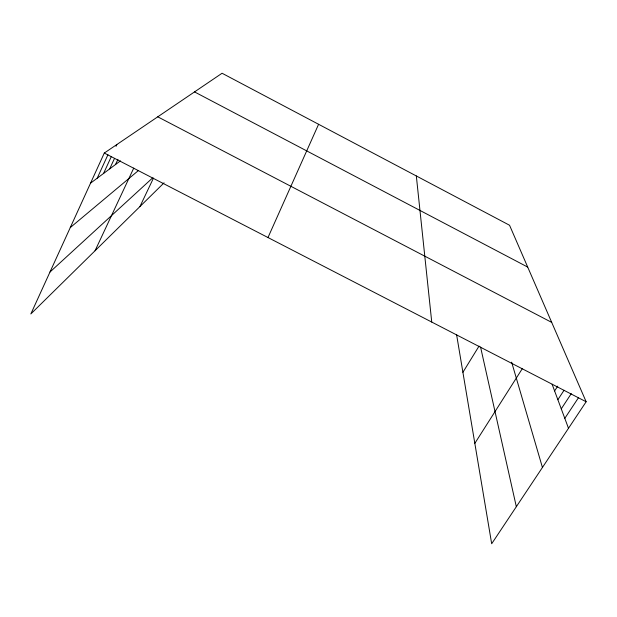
<?xml version="1.0" encoding="UTF-8"?>
<svg xmlns="http://www.w3.org/2000/svg" width="617" height="617" viewBox="0 0 617 617"><rect width="100%" height="100%" fill="white"/><g stroke="black" fill="none" stroke-linecap="round" stroke-linejoin="round"><path stroke-width="0.93" d="M267.986 237.537L318.596 124.287M456.557 334.46L491.68 543.754L586.15 401.76L509.549 225.251L222.066 73.246L104.296 153.047L30.85 313.937L164.06 182.825M97.208 178.197L107.929 154.774M103.571 173.439L111.214 156.803M116.042 146.291L116.844 144.54M109.679 168.888L114.423 158.584M115.526 164.523L117.932 159.317M95.041 250.764L133.742 168.109M139.912 206.602L153.502 178.051M462.904 372.313L479.047 346.098M474.828 443.361L522.298 368.673M554.598 390.939L557.722 386.149M557.868 399.708L564.046 390.276M561.262 408.847L571.265 393.646M564.802 418.365L578.391 397.834M49.977 272.028L152.468 178.051M70.269 227.588L138.108 170.809M90.552 183.164L120.438 160.86M104.296 153.047L586.15 401.76M157.759 116.821L551.706 322.398M194.532 91.91L527.705 267.084M552.092 384.19L568.496 428.291M511.647 362.171L542.436 467.47M480.558 347.032L516.329 506.704M416.328 175.961L431.746 322.066"/></g></svg>
